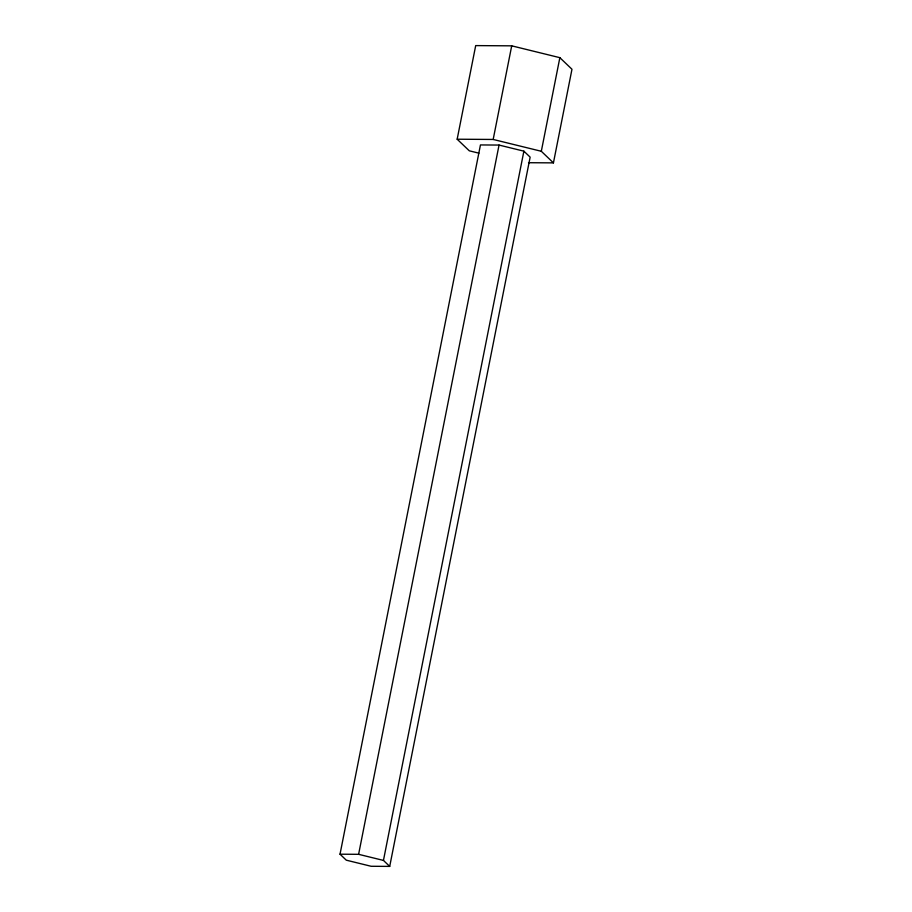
<?xml version="1.0" encoding="UTF-8"?>
<svg xmlns="http://www.w3.org/2000/svg" width="912" height="912" viewBox="0 0 912 912"><rect width="100%" height="100%" fill="white"/><g stroke="black" fill="none" stroke-linecap="round" stroke-linejoin="round"><path stroke-width="1.37" d="M478.914 153.17L469.292 150.811L457.163 139.217L475.699 45.6L511.712 45.839L559.854 57.673L571.972 69.255L553.436 162.872L528.515 162.712M340.028 854.191L480.453 144.94L499.046 145.065L523.887 151.164L530.146 157.149L389.709 866.4L371.127 866.275L346.286 860.176L340.028 854.191L358.61 854.316L383.45 860.415L389.709 866.4M457.163 139.217L493.175 139.456L511.712 45.839M358.61 854.316L499.046 145.065M383.45 860.415L523.887 151.164M553.436 162.872L541.318 151.278L559.854 57.673M493.175 139.456L541.318 151.278"/></g></svg>
